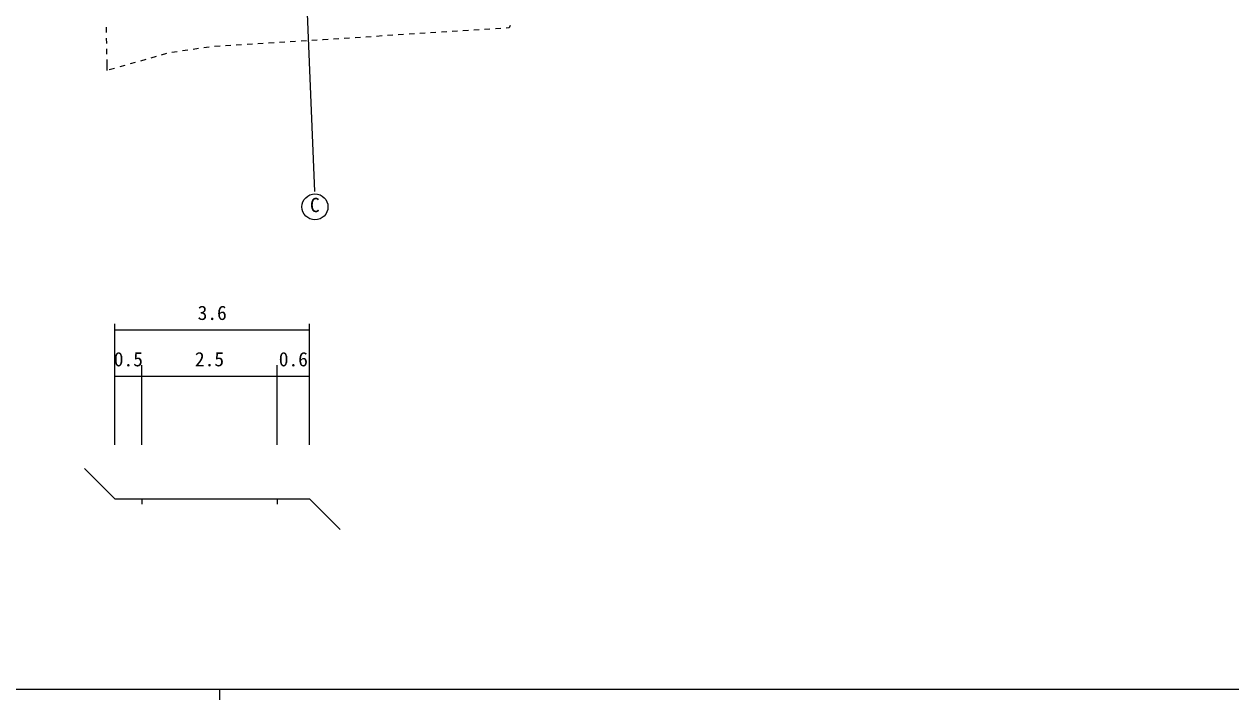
# Model space of a CAD drawing. Units: millimetres, scale not verified. Extents: x 40000 to 680000, y 20000 to 380000.
# Drawn here: x 149952 to 261490, y 204000 to 266461 of the extents above; entities that cross this region are included whole.
import ezdxf
from ezdxf.enums import TextEntityAlignment as Align

# ---------------------------------------------------------------- set-up
doc = ezdxf.new("R2010")
doc.units = ezdxf.units.MM
doc.header["$LTSCALE"] = 1000
for name, color, linetype, lineweight in [('M-BGD', 7, 'Continuous', 13), ('M-BGD-HTXT', 7, 'Continuous', 13), ('M-STR-HTXT', 7, 'Continuous', 13), ('M-TTL-BAND', 7, 'Continuous', 25)]:
    doc.layers.add(name, color=color, linetype=linetype, lineweight=lineweight)
doc.styles.add('ＭＳ ゴシック', font='')
doc.styles.get('ＭＳ ゴシック').set_extended_font_data('MS Gothic')

msp = doc.modelspace()

# ---------------------------------------------------------------- linework, layer by layer
at = {"layer": 'M-BGD'}
for p, q in [((157562, 265677), (157551, 266177)), ((185027, 265492), (184528, 265460)), ((186025, 265556), (185526, 265524)), ((187023, 265620), (186524, 265588)), ((188021, 265683), (187522, 265652)), ((189019, 265747), (188520, 265715)), ((190016, 265811), (189517, 265779)), ((191014, 265875), (190515, 265843)), ((192012, 265939), (191513, 265907)), ((193010, 266002), (192511, 265970)), ((194008, 266066), (193509, 266034)), ((194779, 266115), (194507, 266098)), ((194874, 266322), (194779, 266115)), ((157584, 264677), (157573, 265177)), ((168061, 264415), (167562, 264384)), ((169059, 264478), (168560, 264447)), ((170057, 264541), (169558, 264510)), ((171055, 264604), (170556, 264573)), ((172053, 264667), (171554, 264636)), ((173051, 264730), (172552, 264699)), ((174049, 264793), (173550, 264762)), ((175047, 264856), (174548, 264825)), ((176045, 264919), (175546, 264888)), ((177043, 264982), (176544, 264951)), ((177587, 265017), (177542, 265014)), ((178041, 265046), (177587, 265017)), ((179039, 265110), (178540, 265078)), ((180037, 265173), (179538, 265141)), ((181035, 265237), (180536, 265205)), ((182033, 265301), (181534, 265269)), ((183031, 265365), (182532, 265333)), ((184029, 265428), (183530, 265397)), ((157607, 263677), (157595, 264177)), ((162150, 263464), (161669, 263326)), ((163112, 263738), (162631, 263601)), ((164095, 263910), (163600, 263839)), ((165085, 264053), (164590, 263982)), ((166074, 264196), (165580, 264124)), ((167064, 264339), (166569, 264267)), ((157640, 262178), (157618, 263178)), ((158303, 262367), (157822, 262230)), ((159265, 262641), (158784, 262504)), ((160226, 262915), (159746, 262778)), ((161188, 263189), (160707, 263052))]:
    msp.add_line(p, q, dxfattribs=at)
at = {"layer": 'M-BGD-HTXT'}
for p, q in [((158335, 227584), (158335, 238770)), ((176335, 227584), (176335, 238770)), ((158335, 238219), (176335, 238219)), ((160835, 227584), (160835, 234934)), ((173335, 227584), (173335, 234934)), ((158335, 233934), (160835, 233934)), ((160835, 233934), (173335, 233934)), ((173335, 233934), (176335, 233934)), ((158335, 222584), (155537, 225382)), ((158335, 222584), (160835, 222584)), ((160835, 222584), (173335, 222584)), ((160835, 222584), (160835, 222084)), ((173335, 222584), (176335, 222584)), ((173335, 222584), (173335, 222084)), ((176335, 222584), (179158, 219761))]:
    msp.add_line(p, q, dxfattribs=at)
at = {"layer": 'M-STR-HTXT'}
msp.add_line((175631, 279622), (176784, 250979), dxfattribs=at)
msp.add_circle((176833, 249568), 1200, dxfattribs=at)
at = {"layer": 'M-TTL-BAND'}
for p, q in [((40000, 205000), (579000, 205000)), ((168000, 205000), (168000, 204000))]:
    msp.add_line(p, q, dxfattribs=at)

# ---------------------------------------------------------------- texts
at = {"layer": 'M-BGD-HTXT', "style": 'ＭＳ ゴシック'}
for s, p in [('3.6', (167335, 238719)), ('0.5', (159585, 234434)), ('2.5', (167085, 234434)), ('0.6', (174835, 234434))]:
    msp.add_text(s, height=1320, dxfattribs=at).set_placement(p, align=Align.BOTTOM_CENTER)
at = {"layer": 'M-STR-HTXT', "style": 'ＭＳ ゴシック'}
msp.add_text('C', height=1320, dxfattribs=at).set_placement((176369, 250406), align=Align.TOP_LEFT)

doc.saveas('drawing.dxf')
